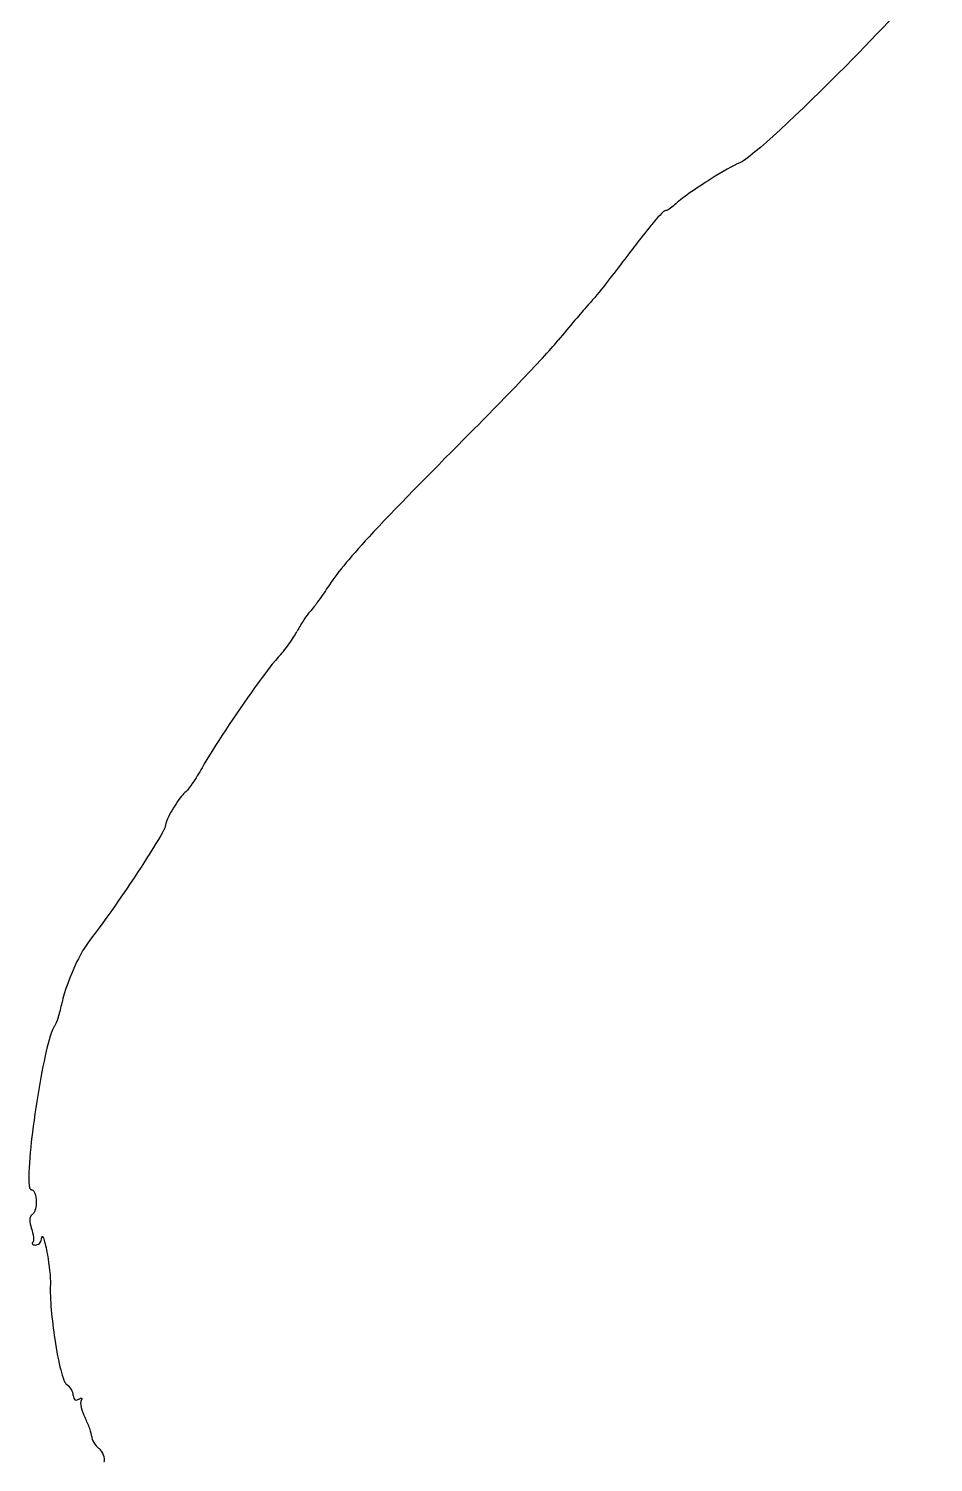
# Model space of a CAD drawing. Header units: millimetres. Extents: x -72 to 1, y -1 to 114.
# Drawn here: x -34.64 to -30.85, y 67.33 to 73.33 of the extents above; entities that cross this region are included whole.
import ezdxf

# ---------------------------------------------------------------- set-up
doc = ezdxf.new("R2010")
doc.units = ezdxf.units.MM
doc.header["$MEASUREMENT"] = 0

msp = doc.modelspace()

# ---------------------------------------------------------------- linework, layer by layer
for centre, major_axis, ratio, start_param, end_param in [((-32.7215, 71.726), (0.3124, 0.3192), 0.027106, 4.375126, 5.986682), ((-33.5635, 70.7558), (0.056, 0.0755), 0.130665, 3.995202, 5.604032), ((-34.515, 69.2319), (0.0181, 0.0777), 0.145709, 3.421446, 5.029408), ((-34.576, 68.2887), (0.0491, -0.0754), 0.402116, 3.131399, 4.21712), ((-34.637, 68.2948), (-0.0148, 0.0461), 0.298779, 3.290285, 4.888666), ((-34.6067, 68.2615), (-0.0126, -0.0206), 0.875029, 0.486215, 2.096452), ((-34.4773, 67.6233), (-0.0194, 0.0306), 0.558773, 3.860076, 5.461729), ((-34.4226, 67.6337), (-0.0213, -0.0442), 0.439025, 5.542554, 6.888294), ((-34.3919, 67.5343), (0.0238, -0.0551), 0.298481, 3.342657, 4.957491), ((-34.4011, 67.4885), (-0.0254, 0.0577), 0.160595, 3.488525, 5.100103), ((-34.3448, 67.4105), (0.0263, -0.0328), 0.389492, 3.590338, 5.201214), ((-34.3511, 67.3532), (-0.0191, 0.0391), 0.604808, 3.751238, 5.357872)]:
    msp.add_ellipse(centre, major_axis=major_axis, ratio=ratio, start_param=start_param, end_param=end_param)
for points, knots in [([(-30.8494, 73.5865), (-30.8553, 73.5749), (-30.8668, 73.5591), (-30.936, 73.4692), (-31.0725, 73.3227), (-31.4071, 72.9844), (-31.6104, 72.7936), (-31.6597, 72.7724)], [0, 0, 0, 0, 0.0038954, 0.0038954, 0.02768823, 0.02768823, 0.0593919, 0.0593919, 0.0593919, 0.0593919]), ([(-31.6597, 72.7724), (-31.6875, 72.7604), (-31.7335, 72.7341), (-31.8439, 72.665), (-31.909, 72.6196), (-31.9333, 72.5959)], [0, 0, 0, 0, 0.00909206, 0.00909206, 0.02135162, 0.02135162, 0.02135162, 0.02135162]), ([(-31.9737, 72.571), (-31.9739, 72.571), (-31.9741, 72.571), (-31.9749, 72.5708), (-31.9754, 72.5705), (-31.9779, 72.569), (-31.9803, 72.5669), (-31.9974, 72.5513), (-32.0247, 72.5186), (-32.0536, 72.4837), (-32.0764, 72.4546), (-32.0974, 72.4269)], [0, 0, 0, 0, 0.00006673, 0.00006673, 0.00023116, 0.00023116, 0.00081726, 0.00081726, 0.00526354, 0.00526354, 0.01876684, 0.01876684, 0.01876684, 0.01876684]), ([(-31.9333, 72.5959), (-31.9404, 72.5891), (-31.9484, 72.5829), (-31.9589, 72.5764), (-31.9625, 72.5744), (-31.968, 72.5721), (-31.9711, 72.571), (-31.9737, 72.571)], [0, 0, 0, 0, 0.002938437, 0.002938437, 0.004216236, 0.004216236, 0.005014793, 0.005014793, 0.005014793, 0.005014793]), ([(-32.0974, 72.4269), (-32.1266, 72.3882), (-32.1903, 72.3043), (-32.2556, 72.2219), (-32.2791, 72.1937), (-32.3043, 72.1663)], [0, 0, 0, 0, 0.01454718, 0.01454718, 0.02400781, 0.02400781, 0.02400781, 0.02400781]), ([(-32.3043, 72.1663), (-32.3158, 72.1538), (-32.3431, 72.1214), (-32.3727, 72.0863), (-32.3976, 72.0563), (-32.4201, 72.0289)], [0, 0, 0, 0, 0.00506929, 0.00506929, 0.02087088, 0.02087088, 0.02087088, 0.02087088]), ([(-32.8167, 71.6124), (-32.9522, 71.4765), (-33.1082, 71.3186), (-33.3002, 71.11), (-33.3508, 71.0474), (-33.3853, 70.9946)], [0, 0, 0, 0, 0.0575743, 0.0575743, 0.1062959, 0.1062959, 0.1062959, 0.1062959]), ([(-33.3853, 70.9946), (-33.3987, 70.974), (-33.414, 70.9518), (-33.4323, 70.9267), (-33.4506, 70.9016), (-33.4605, 70.8912)], [0, 0, 0, 0, 0.00734959, 0.00734959, 0.009454443, 0.009454443, 0.009454443, 0.009454443]), ([(-33.4605, 70.8912), (-33.4671, 70.8842), (-33.4762, 70.872), (-33.4953, 70.843), (-33.5055, 70.8258), (-33.5137, 70.81)], [0, 0, 0, 0, 0.002874768, 0.002874768, 0.005885114, 0.005885114, 0.005885114, 0.005885114]), ([(-33.5928, 70.7007), (-33.6214, 70.6701), (-33.6741, 70.5973), (-33.7692, 70.4647), (-33.8645, 70.3216), (-33.9122, 70.2378)], [0, 0, 0, 0, 0.01254221, 0.01254221, 0.06695677, 0.06695677, 0.06695677, 0.06695677]), ([(-33.9122, 70.2378), (-33.9248, 70.2157), (-33.9394, 70.1918), (-33.957, 70.1656), (-33.9734, 70.1414), (-33.9803, 70.1365)], [0, 0, 0, 0, 0.007639784, 0.007639784, 0.009814627, 0.009814627, 0.009814627, 0.009814627]), ([(-33.9803, 70.1365), (-33.9846, 70.1335), (-33.9892, 70.1287), (-34.0064, 70.1096), (-34.0236, 70.0843), (-34.0445, 70.0485), (-34.0516, 70.0355), (-34.0589, 70.0189), (-34.061, 70.0137), (-34.0636, 70.0055), (-34.0646, 70.0016), (-34.0646, 69.9985)], [0, 0, 0, 0, 0.00155658, 0.00155658, 0.00776508, 0.00776508, 0.0106988, 0.0106988, 0.01182577, 0.01182577, 0.01262483, 0.01262483, 0.01262483, 0.01262483]), ([(-34.0646, 69.9985), (-34.0646, 69.9976), (-34.0648, 69.9965), (-34.0659, 69.9918), (-34.0681, 69.9868), (-34.085, 69.9508), (-34.1252, 69.887), (-34.2087, 69.7559), (-34.3118, 69.6059), (-34.3895, 69.5052)], [0, 0, 0, 0, 0.00026741, 0.00026741, 0.00125139, 0.00125139, 0.00868777, 0.00868777, 0.04350601, 0.04350601, 0.04350601, 0.04350601]), ([(-34.3895, 69.5052), (-34.4037, 69.4866), (-34.4202, 69.4578), (-34.4641, 69.3676), (-34.4904, 69.2981), (-34.4986, 69.2537)], [0, 0, 0, 0, 0.00700808, 0.00700808, 0.01947862, 0.01947862, 0.01947862, 0.01947862]), ([(-34.5293, 69.1565), (-34.5318, 69.1535), (-34.5341, 69.1494), (-34.5435, 69.1299), (-34.5506, 69.106), (-34.5798, 68.9974), (-34.6062, 68.8433), (-34.6288, 68.659), (-34.6358, 68.5929), (-34.6381, 68.5245), (-34.6382, 68.5041), (-34.6358, 68.4841), (-34.6348, 68.4789), (-34.6326, 68.4738), (-34.6318, 68.4725), (-34.6305, 68.4712), (-34.63, 68.4708), (-34.6293, 68.4705), (-34.629, 68.4704), (-34.6285, 68.4703), (-34.6283, 68.4703), (-34.628, 68.4703)], [0, 0, 0, 0, 0.00116494, 0.00116494, 0.00560374, 0.00560374, 0.02601911, 0.02601911, 0.03415476, 0.03415476, 0.03684488, 0.03684488, 0.03783005, 0.03783005, 0.03823309, 0.03823309, 0.03840594, 0.03840594, 0.03848582, 0.03848582, 0.03856564, 0.03856564, 0.03856564, 0.03856564]), ([(-34.628, 68.4703), (-34.6265, 68.4703), (-34.625, 68.47), (-34.6222, 68.4688), (-34.6208, 68.4679), (-34.6178, 68.4652), (-34.6163, 68.4632), (-34.6127, 68.4569), (-34.611, 68.4519), (-34.6072, 68.437), (-34.6062, 68.4246), (-34.6073, 68.4019), (-34.609, 68.3916), (-34.6134, 68.3792), (-34.6151, 68.3752), (-34.6184, 68.3703), (-34.6196, 68.3688), (-34.622, 68.3663), (-34.6233, 68.3652), (-34.6248, 68.3643)], [0, 0, 0, 0, 0.00045188, 0.00045188, 0.00093498, 0.00093498, 0.00166389, 0.00166389, 0.00311412, 0.00311412, 0.00625353, 0.00625353, 0.00897393, 0.00897393, 0.01021856, 0.01021856, 0.01076957, 0.01076957, 0.01127809, 0.01127809, 0.01127809, 0.01127809]), ([(-34.6203, 68.2498), (-34.6212, 68.2489), (-34.622, 68.2479), (-34.6229, 68.2462), (-34.6231, 68.2455), (-34.6232, 68.2442), (-34.6231, 68.2437), (-34.6227, 68.2427), (-34.6224, 68.2422), (-34.6216, 68.2412), (-34.621, 68.2408), (-34.6192, 68.2397), (-34.6179, 68.2392), (-34.6143, 68.2383), (-34.6118, 68.2382), (-34.6094, 68.2382)], [0, 0, 0, 0, 0.000372787, 0.000372787, 0.000585985, 0.000585985, 0.000749662, 0.000749662, 0.000913107, 0.000913107, 0.001135922, 0.001135922, 0.001538681, 0.001538681, 0.002241474, 0.002241474, 0.002241474, 0.002241474]), ([(-34.5848, 68.2623), (-34.5846, 68.265), (-34.5843, 68.2679), (-34.5834, 68.2713), (-34.5831, 68.2724), (-34.5824, 68.2733), (-34.5823, 68.2735), (-34.5819, 68.2738), (-34.5818, 68.2739), (-34.5814, 68.2739), (-34.5813, 68.2739), (-34.581, 68.2739), (-34.5808, 68.2738), (-34.5804, 68.2736), (-34.5802, 68.2734), (-34.5795, 68.2727), (-34.579, 68.2721), (-34.5773, 68.2692), (-34.576, 68.2658), (-34.5704, 68.2495), (-34.5648, 68.2251), (-34.5524, 68.1546), (-34.5463, 68.104), (-34.5474, 68.0737)], [0, 0, 0, 0, 0.00080374, 0.00080374, 0.00123442, 0.00123442, 0.00137354, 0.00137354, 0.00146017, 0.00146017, 0.00153497, 0.00153497, 0.00162261, 0.00162261, 0.00177221, 0.00177221, 0.00212414, 0.00212414, 0.00330246, 0.00330246, 0.00882264, 0.00882264, 0.01733222, 0.01733222, 0.01733222, 0.01733222]), ([(-34.5474, 68.0737), (-34.5496, 68.0144), (-34.5413, 67.9247), (-34.5214, 67.7938), (-34.5127, 67.7491), (-34.5004, 67.7014), (-34.4957, 67.685), (-34.4888, 67.6679), (-34.4866, 67.6629), (-34.4832, 67.6575), (-34.4822, 67.656), (-34.4802, 67.6537), (-34.4791, 67.6527), (-34.478, 67.6521)], [0, 0, 0, 0, 0.01781739, 0.01781739, 0.02861781, 0.02861781, 0.0328333, 0.0328333, 0.03425232, 0.03425232, 0.03477488, 0.03477488, 0.03516635, 0.03516635, 0.03516635, 0.03516635]), ([(-34.4291, 67.592), (-34.4271, 67.5932), (-34.4241, 67.595), (-34.4204, 67.5962), (-34.4194, 67.5965), (-34.4179, 67.5966), (-34.4175, 67.5965), (-34.4168, 67.5963), (-34.4165, 67.5962), (-34.4161, 67.5959), (-34.416, 67.5957), (-34.4157, 67.5952), (-34.4156, 67.5949), (-34.4155, 67.5942), (-34.4156, 67.5937), (-34.416, 67.5912), (-34.4174, 67.5886), (-34.4184, 67.587)], [0, 0, 0, 0, 0.000696141, 0.000696141, 0.000924247, 0.000924247, 0.001032714, 0.001032714, 0.001100444, 0.001100444, 0.001158794, 0.001158794, 0.001225254, 0.001225254, 0.00133414, 0.00133414, 0.001839351, 0.001839351, 0.001839351, 0.001839351])]:
    msp.add_open_spline(points, degree=3, knots=knots)

doc.saveas('drawing.dxf')
